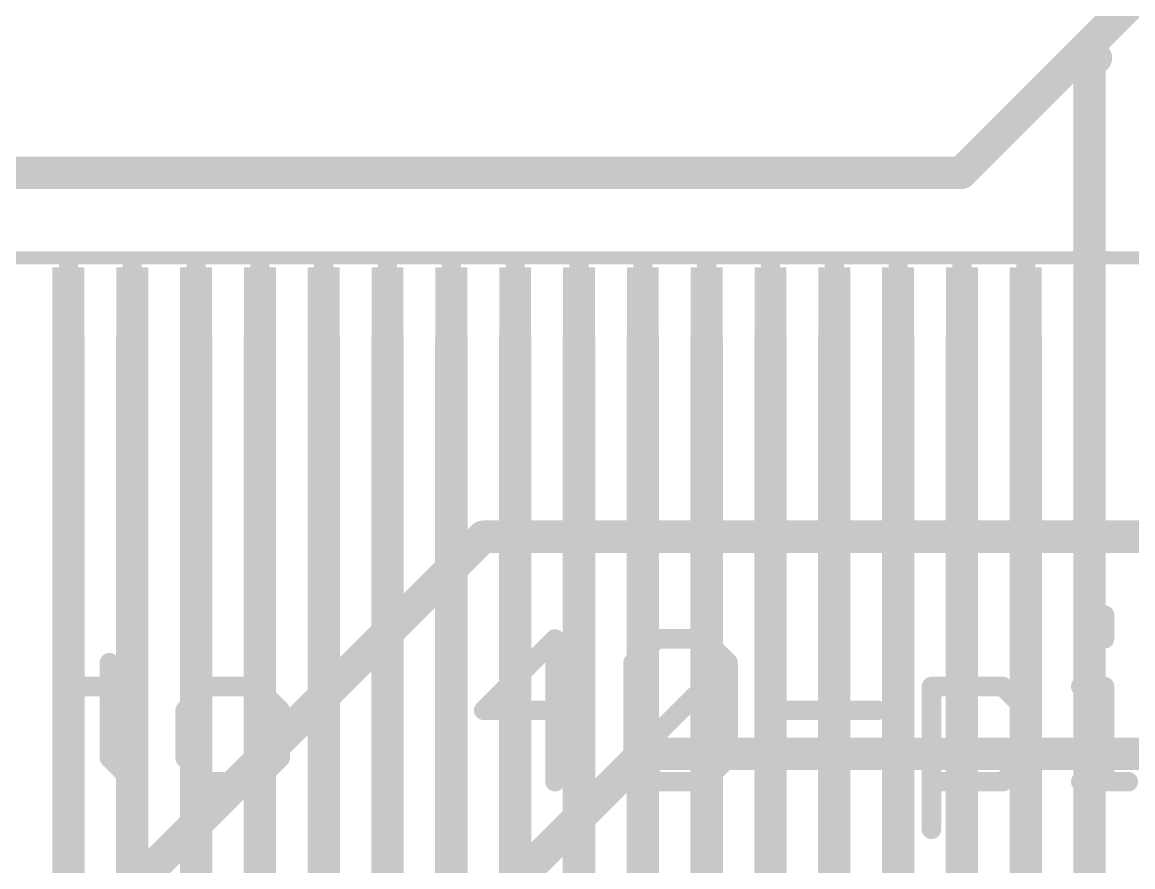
# Model space of a CAD drawing. Extents: x -14.2 to 48.4, y -5.3 to 35.
# Drawn here: x 20.07 to 28.77, y 14.02 to 20.63 of the extents above; entities that cross this region are included whole.
import ezdxf

# ---------------------------------------------------------------- set-up
doc = ezdxf.new("R2010")
doc.units = 0
for name, color, linetype in [('1', 12, 'CONTINUOUS'), ('16', 132, 'CONTINUOUS'), ('21', 40, 'CONTINUOUS'), ('51', 253, 'CONTINUOUS')]:
    doc.layers.add(name, color=color, linetype=linetype)

# ---------------------------------------------------------------- blocks, each defined once
blk = doc.blocks.new('RECT')
blk.add_solid([(-0.5, -0.5), (0.5, -0.5), (-0.5, 0.5), (0.5, 0.5)])

msp = doc.modelspace()

# ---------------------------------------------------------------- linework, layer by layer
at = {"layer": '1', "const_width": 0.254}
for points in [[(28.43, 18.16), (28.43, 20.35)], [(28.43, 20.35), (28.48, 20.35)], [(28.43, 18.16), (28.43, 19.15)], [(20.43, 4.89), (20.43, 18.16)], [(20.93, 18.16), (20.93, 4.89)], [(21.43, 4.89), (21.43, 18.16)], [(21.93, 18.16), (21.93, 4.89)], [(22.43, 4.89), (22.43, 18.16)], [(22.93, 18.16), (22.93, 4.89)], [(23.43, 4.89), (23.43, 18.16)], [(23.93, 18.16), (23.93, 4.89)], [(24.43, 4.89), (24.43, 18.16)], [(24.93, 18.16), (24.93, 4.89)], [(25.43, 4.89), (25.43, 18.16)], [(25.93, 18.16), (25.93, 4.89)], [(26.43, 4.89), (26.43, 18.16)], [(26.93, 18.16), (26.93, 4.89)], [(27.43, 4.89), (27.43, 18.16)], [(27.93, 18.16), (27.93, 4.89)], [(28.43, 4.89), (28.43, 18.16)]]:
    msp.add_lwpolyline(points, dxfattribs=at)
at = {"layer": '1', "const_width": 0.127}
for points in [[(28.4935, 20.35, 1), (28.3665, 20.35)], [(28.43, 20.4135, 1), (28.43, 20.2865)], [(28.48, 20.2865, 1), (28.48, 20.4135)], [(28.4935, 19.15, 1), (28.3665, 19.15)], [(20.4935, 18.16, 1), (20.3665, 18.16)], [(20.9935, 18.16, 1), (20.8665, 18.16)], [(21.4935, 18.16, 1), (21.3665, 18.16)], [(21.9935, 18.16, 1), (21.8665, 18.16)], [(22.4935, 18.16, 1), (22.3665, 18.16)], [(22.9935, 18.16, 1), (22.8665, 18.16)], [(23.4935, 18.16, 1), (23.3665, 18.16)], [(23.9935, 18.16, 1), (23.8665, 18.16)], [(24.4935, 18.16, 1), (24.3665, 18.16)], [(24.9935, 18.16, 1), (24.8665, 18.16)], [(25.4935, 18.16, 1), (25.3665, 18.16)], [(25.9935, 18.16, 1), (25.8665, 18.16)], [(26.4935, 18.16, 1), (26.3665, 18.16)], [(26.9935, 18.16, 1), (26.8665, 18.16)], [(27.4935, 18.16, 1), (27.3665, 18.16)], [(27.9935, 18.16, 1), (27.8665, 18.16)], [(28.4935, 18.16, 1), (28.3665, 18.16)], [(28.3665, 18.16, 1), (28.4935, 18.16)], [(28.3665, 18.16, 1), (28.4935, 18.16)]]:
    msp.add_lwpolyline(points, format="xyb", dxfattribs=at)
at = {"layer": '16', "const_width": 0.254}
for points in [[(27.425, 19.45), (29.43, 21.455)], [(27.425, 19.45), (16.28, 19.45)], [(17.48, 10.4), (23.68, 16.6)], [(23.68, 16.6), (31.13, 16.6)], [(18.68, 8.65), (24.93, 14.9)], [(24.93, 14.9), (30.43, 14.9)]]:
    msp.add_lwpolyline(points, dxfattribs=at)
at = {"layer": '16', "const_width": 0.127}
for points in [[(27.425, 19.3865, 1), (27.425, 19.5135)], [(27.3801, 19.4949, 1), (27.4699, 19.4051)], [(23.68, 16.6635, 1), (23.68, 16.5365)], [(23.7249, 16.5551, 1), (23.6351, 16.6449)], [(24.93, 14.9635, 1), (24.93, 14.8365)], [(24.9749, 14.8551, 1), (24.8851, 14.9449)]]:
    msp.add_lwpolyline(points, format="xyb", dxfattribs=at)
at = {"layer": '21', "const_width": 0.1524}
for points in [[(28.5471, 15.9862), (28.5471, 15.7998)], [(24.2423, 15.7998), (23.6831, 15.2405)], [(24.2423, 14.6812), (24.2423, 15.7998)], [(24.8525, 15.6133), (25.0389, 15.7998)], [(25.0389, 15.7998), (25.4117, 15.7998)], [(25.4117, 15.7998), (25.5982, 15.6133)], [(20.7511, 15.6133), (20.7511, 14.8676)], [(24.8525, 14.8676), (24.8525, 15.6133)], [(24.8525, 14.8676), (25.5982, 15.6133)], [(25.5982, 15.6133), (25.5982, 14.8676)], [(20.5647, 15.4269), (20.9375, 15.4269)], [(21.5307, 15.4269), (21.3443, 15.2405)], [(21.9036, 15.4269), (21.5307, 15.4269)], [(22.09, 15.2405), (21.9036, 15.4269)], [(27.1913, 14.3084), (27.1913, 15.4269)], [(27.1913, 15.4269), (27.7505, 15.4269)], [(27.7505, 15.4269), (27.937, 15.2405)], [(28.3607, 15.4269), (28.5471, 15.4269)], [(28.5471, 15.4269), (28.5471, 14.6812)], [(21.3443, 15.2405), (21.3443, 14.8676)], [(22.09, 14.8676), (22.09, 15.2405)], [(23.6831, 15.2405), (24.4288, 15.2405)], [(26.0219, 15.2405), (26.7676, 15.2405)], [(27.937, 15.2405), (27.937, 14.8676)], [(20.7511, 14.8676), (20.9375, 14.6812)], [(21.3443, 14.8676), (21.5307, 14.6812)], [(21.9036, 14.6812), (22.09, 14.8676)], [(25.0389, 14.6812), (24.8525, 14.8676)], [(25.5982, 14.8676), (25.4117, 14.6812)], [(27.937, 14.8676), (27.7505, 14.6812)], [(21.5307, 14.6812), (21.9036, 14.6812)], [(25.4117, 14.6812), (25.0389, 14.6812)], [(27.7505, 14.6812), (27.1913, 14.6812)], [(28.3607, 14.6812), (28.7335, 14.6812)]]:
    msp.add_lwpolyline(points, dxfattribs=at)
at = {"layer": '21', "const_width": 0.0762}
for points in [[(28.5852, 15.9862, 1), (28.509, 15.9862)], [(24.2804, 15.7998, 1), (24.2042, 15.7998)], [(24.2693, 15.7728, 1), (24.2154, 15.8267)], [(25.0389, 15.8379, 1), (25.0389, 15.7617)], [(25.0658, 15.7728, 1), (25.012, 15.8267)], [(25.4387, 15.8267, 1), (25.3848, 15.7728)], [(25.4117, 15.7617, 1), (25.4117, 15.8379)], [(28.509, 15.7998, 1), (28.5852, 15.7998)], [(20.7892, 15.6133, 1), (20.713, 15.6133)], [(24.8255, 15.6403, 1), (24.8794, 15.5864)], [(24.8906, 15.6133, 1), (24.8144, 15.6133)], [(25.6363, 15.6133, 1), (25.5601, 15.6133)], [(25.6251, 15.5864, 1), (25.5712, 15.6403)], [(25.5712, 15.5864, 1), (25.6251, 15.6403)], [(20.5647, 15.465, 1), (20.5647, 15.3888)], [(20.9375, 15.3888, 1), (20.9375, 15.465)], [(21.5307, 15.465, 1), (21.5307, 15.3888)], [(21.5576, 15.4, 1), (21.5038, 15.4538)], [(21.9305, 15.4538, 1), (21.8766, 15.4)], [(21.9036, 15.3888, 1), (21.9036, 15.465)], [(27.2294, 15.4269, 1), (27.1532, 15.4269)], [(27.1913, 15.465, 1), (27.1913, 15.3888)], [(27.7775, 15.4538, 1), (27.7236, 15.4)], [(27.7505, 15.3888, 1), (27.7505, 15.465)], [(28.3607, 15.465, 1), (28.3607, 15.3888)], [(28.5852, 15.4269, 1), (28.509, 15.4269)], [(28.5471, 15.3888, 1), (28.5471, 15.465)], [(21.3824, 15.2405, 1), (21.3062, 15.2405)], [(22.1281, 15.2405, 1), (22.0519, 15.2405)], [(23.6831, 15.2786, 1), (23.6831, 15.2024)], [(24.4288, 15.2024, 1), (24.4288, 15.2786)], [(26.0219, 15.2786, 1), (26.0219, 15.2024)], [(26.7676, 15.2024, 1), (26.7676, 15.2786)], [(27.9751, 15.2405, 1), (27.8989, 15.2405)], [(21.3173, 15.2674, 1), (21.3712, 15.2135)], [(22.063, 15.2135, 1), (22.1169, 15.2674)], [(23.6561, 15.2674, 1), (23.71, 15.2135)], [(27.91, 15.2135, 1), (27.9639, 15.2674)], [(20.778, 14.8946, 1), (20.7242, 14.8407)], [(20.713, 14.8676, 1), (20.7892, 14.8676)], [(21.3712, 14.8946, 1), (21.3173, 14.8407)], [(21.3062, 14.8676, 1), (21.3824, 14.8676)], [(22.0519, 14.8676, 1), (22.1281, 14.8676)], [(22.1169, 14.8407, 1), (22.063, 14.8946)], [(24.8794, 14.8946, 1), (24.8255, 14.8407)], [(24.8255, 14.8946, 1), (24.8794, 14.8407)], [(24.8144, 14.8676, 1), (24.8906, 14.8676)], [(25.5601, 14.8676, 1), (25.6363, 14.8676)], [(25.6251, 14.8407, 1), (25.5712, 14.8946)], [(27.8989, 14.8676, 1), (27.9751, 14.8676)], [(27.9639, 14.8407, 1), (27.91, 14.8946)], [(20.9106, 14.6543, 1), (20.9645, 14.7081)], [(21.5307, 14.7193, 1), (21.5307, 14.6431)], [(21.5038, 14.6543, 1), (21.5576, 14.7081)], [(21.8766, 14.7081, 1), (21.9305, 14.6543)], [(21.9036, 14.6431, 1), (21.9036, 14.7193)], [(24.2042, 14.6812, 1), (24.2804, 14.6812)], [(25.0389, 14.7193, 1), (25.0389, 14.6431)], [(25.012, 14.6543, 1), (25.0658, 14.7081)], [(25.3848, 14.7081, 1), (25.4387, 14.6543)], [(25.4117, 14.6431, 1), (25.4117, 14.7193)], [(27.1913, 14.7193, 1), (27.1913, 14.6431)], [(27.7236, 14.7081, 1), (27.7775, 14.6543)], [(27.7505, 14.6431, 1), (27.7505, 14.7193)], [(28.3607, 14.7193, 1), (28.3607, 14.6431)], [(28.509, 14.6812, 1), (28.5852, 14.6812)], [(28.7335, 14.6431, 1), (28.7335, 14.7193)], [(27.1532, 14.3084, 1), (27.2294, 14.3084)]]:
    msp.add_lwpolyline(points, format="xyb", dxfattribs=at)
at = {"layer": '51', "const_width": 0.1016}
msp.add_lwpolyline([(34.53, 18.785), (13.83, 18.785)], dxfattribs=at)

# ---------------------------------------------------------------- block references
at = {"layer": '1', "xscale": 1.1, "yscale": 0.25, "rotation": 90}
for p in [(20.43, 18.16), (20.93, 18.16), (21.43, 18.16), (21.93, 18.16), (22.43, 18.16), (22.93, 18.16), (23.43, 18.16), (23.93, 18.16), (24.43, 18.16), (24.93, 18.16), (25.43, 18.16), (25.93, 18.16), (26.43, 18.16), (26.93, 18.16), (27.43, 18.16), (27.93, 18.16), (28.43, 18.16)]:
    msp.add_blockref('RECT', p, dxfattribs=at)
at = {"layer": '51', "xscale": 0.875, "yscale": 0.15, "rotation": 270}
for p in [(20.43, 18.2975), (20.93, 18.2975), (21.43, 18.2975), (21.93, 18.2975), (22.43, 18.2975), (22.93, 18.2975), (23.43, 18.2975), (23.93, 18.2975), (24.43, 18.2975), (24.93, 18.2975), (25.43, 18.2975), (25.93, 18.2975), (26.43, 18.2975), (26.93, 18.2975), (27.43, 18.2975), (27.93, 18.2975), (28.43, 18.2975)]:
    msp.add_blockref('RECT', p, dxfattribs=at)

doc.saveas('drawing.dxf')
